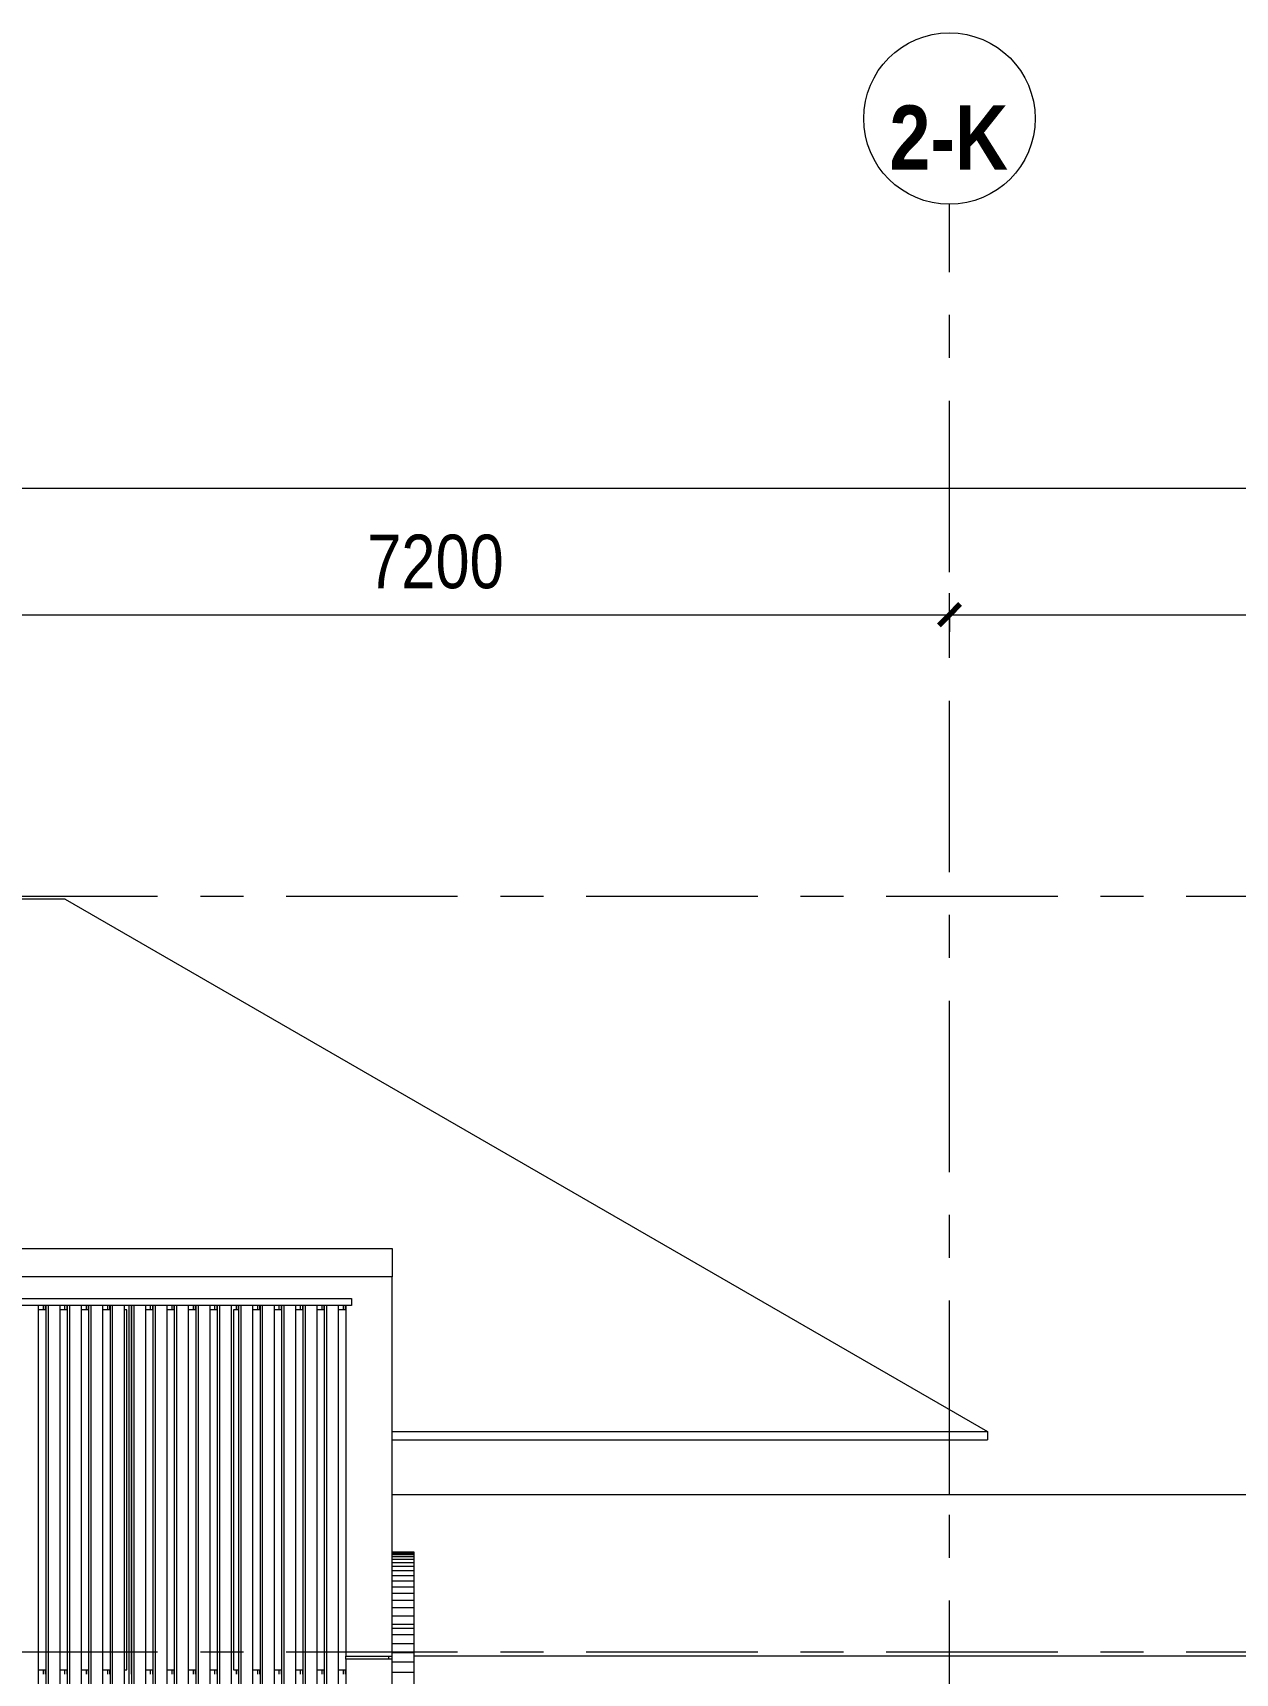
# Model space of a CAD drawing. Header units: millimetres. Extents: x -38844 to 124035, y 18225 to 48099.
# Drawn here: x 94686 to 103102, y 36616 to 48099 of the extents above; entities that cross this region are included whole.
import ezdxf

# ---------------------------------------------------------------- set-up
doc = ezdxf.new("R2010")
doc.units = ezdxf.units.MM
doc.linetypes.add('IDA - Grid Line', pattern=[2100, 1200, -300, 300, -300])
for name, color, linetype, lineweight in [('A-_ANOT----_D', 7, 'Continuous', 9), ('A-_ANOT----_D-150', 7, 'Continuous', 9), ('S-_ANOTGRID_E', 7, 'Continuous', 9)]:
    doc.layers.add(name, color=color, linetype=linetype, lineweight=lineweight)
for name, color, linetype, lineweight, true_color in [('A-_CLADPANL_E-1', 6, 'Continuous', 9, 0xff00ff), ('A-_FLOR----_E-1', 6, 'Continuous', 9, 0xff00ff), ('A-_FLORLEVL_E-1', 9, 'IDA - Grid Line', 9, 0x808080), ('A-_GENM----_M-2', 6, 'Continuous', 9, 0xff00ff), ('A-_ROOF----_E-1', 6, 'Continuous', 9, 0xff00ff), ('A-_WALL----_E-1', 6, 'Continuous', 9, 0xff00ff), ('A-_WALLPRTN_E-1', 6, 'Continuous', 9, 0xff00ff), ('S-_ANOTGRID_E-1', 9, 'IDA - Grid Line', 9, 0x808080)]:
    doc.layers.add(name, color=color, linetype=linetype, lineweight=lineweight, true_color=true_color)
doc.styles.add('Arial Narrow_2', font='ARIALN.TTF', dxfattribs={"height": 375})
doc.styles.add('Arial Narrow_B', font='ARIALNB.TTF', dxfattribs={"height": 450})
doc.dimstyles.new('IDA_-_Arial_-_2_5mm_-_Black_-_Diagonal', dxfattribs={"dimscale": 304.8, "dimtxt": 383.786615, "dimasz": 0.492126, "dimexe": 0.492126, "dimexo": 0.738189, "dimgap": 0.246063, "dimtad": 1, "dimdec": 0, "dimzin": 0, "dimdsep": 46, "dimtxsty": 'Arial Narrow_2', "dimblk1": 'OBLIQUE', "dimblk2": 'OBLIQUE', "dimsah": 1, "dimcen": 0.09, "dimdle": 0.492126, "dimadec": 6, "dimazin": 0, "dimtfac": 1, "dimtdec": 4, "dimtix": 1, "dimtmove": 0, "dimatfit": 3, "dimfxl": 1, "dimtvp": 1, "dimtolj": 1, "dimtzin": 0, "dimarcsym": 2})

# ---------------------------------------------------------------- blocks, each defined once
blk = doc.blocks.new('System Panel - Glazed Panel-4704019-DOOR _ WINDOW SCHEDULE - ELEVATION 2 Copy 1')
at = {"layer": 'A-_CLADPANL_E-1'}
for p, q in [((-16748, 39160), (-16800, 39160)), ((-16598, 39160), (-16650, 39160)), ((-16448, 39160), (-16500, 39160)), ((-16298, 39160), (-16350, 39160)), ((-16182, 39160), (-16200, 39160)), ((-16182, 36640), (-16182, 39160)), ((-16800, 36640), (-16748, 36640)), ((-16650, 36640), (-16598, 36640)), ((-16500, 36640), (-16448, 36640)), ((-16350, 36640), (-16298, 36640)), ((-16200, 36640), (-16182, 36640))]:
    blk.add_line(p, q, dxfattribs=at)
blk = doc.blocks.new('System Panel - Glazed Panel-V28-DOOR _ WINDOW SCHEDULE - ELEVATION 2 Copy 1')
at = {"layer": 'A-_CLADPANL_E-1'}
for p, q in [((-16148, 39160), (-16152, 39160)), ((-16152, 39160), (-16152, 36640)), ((-15998, 39160), (-16050, 39160)), ((-15848, 39160), (-15900, 39160)), ((-15698, 39160), (-15750, 39160)), ((-15548, 39160), (-15600, 39160)), ((-16152, 36640), (-16148, 36640)), ((-16050, 36640), (-15998, 36640)), ((-15900, 36640), (-15848, 36640)), ((-15750, 36640), (-15698, 36640)), ((-15600, 36640), (-15548, 36640))]:
    blk.add_line(p, q, dxfattribs=at)
blk = doc.blocks.new('System Panel - Glazed Panel-4704717-DOOR _ WINDOW SCHEDULE - ELEVATION 2 Copy 1')
at = {"layer": 'A-_CLADPANL_E-1'}
for p, q in [((-15398, 39160), (-15435, 39160)), ((-15435, 39160), (-15435, 36640)), ((-15248, 39160), (-15300, 39160)), ((-15098, 39160), (-15150, 39160)), ((-14948, 39160), (-15000, 39160)), ((-14798, 39160), (-14850, 39160)), ((-14650, 39160), (-14700, 39160)), ((-15435, 36640), (-15398, 36640)), ((-15300, 36640), (-15248, 36640)), ((-15150, 36640), (-15098, 36640)), ((-15000, 36640), (-14948, 36640)), ((-14850, 36640), (-14798, 36640)), ((-14700, 36640), (-14650, 36640)), ((-14650, 36715), (-14650, 36735))]:
    blk.add_line(p, q, dxfattribs=at)
blk = doc.blocks.new('trellis family - trellis family-V30-DOOR _ WINDOW SCHEDULE - ELEVATION 2 Copy 1')
at = {"layer": 'A-_GENM----_M-2'}
for p, q in [((-16800, 26717), (-16800, 39190)), ((-16766, 39160), (-16766, 39190)), ((-16751, 39160), (-16751, 39190)), ((-16750, 39160), (-16750, 39190)), ((-16748, 26714), (-16748, 39190)), ((-16732, 26713), (-16732, 39190)), ((-16650, 26707), (-16650, 39190)), ((-16616, 39160), (-16616, 39190)), ((-16601, 39160), (-16601, 39190)), ((-16600, 39160), (-16600, 39190)), ((-16598, 26704), (-16598, 39190)), ((-16582, 26703), (-16582, 39190)), ((-16500, 26697), (-16500, 39190)), ((-16466, 39160), (-16466, 39190)), ((-16451, 39160), (-16451, 39190)), ((-16450, 39160), (-16450, 39190)), ((-16448, 26694), (-16448, 39190)), ((-16432, 26693), (-16432, 39190)), ((-16350, 26688), (-16350, 39190)), ((-16316, 39160), (-16316, 39190)), ((-16301, 39160), (-16301, 39190)), ((-16300, 39160), (-16300, 39190)), ((-16298, 26684), (-16298, 39190)), ((-16282, 26683), (-16282, 39190)), ((-16200, 26678), (-16200, 39190)), ((-16166, 26676), (-16166, 39190)), ((-16151, 39160), (-16151, 39190)), ((-16150, 39160), (-16150, 39190)), ((-16148, 26674), (-16148, 39190)), ((-16132, 26673), (-16132, 39190)), ((-16050, 26668), (-16050, 39190)), ((-16016, 39160), (-16016, 39190)), ((-16001, 39160), (-16001, 39190)), ((-16000, 39160), (-16000, 39190)), ((-15998, 26664), (-15998, 39190)), ((-15982, 26663), (-15982, 39190)), ((-15900, 26658), (-15900, 39190)), ((-15866, 39160), (-15866, 39190)), ((-15851, 39160), (-15851, 39190)), ((-15850, 39160), (-15850, 39190)), ((-15848, 26655), (-15848, 39190)), ((-15832, 26654), (-15832, 39190)), ((-15750, 26648), (-15750, 39190)), ((-15716, 39160), (-15716, 39190)), ((-15701, 39160), (-15701, 39190)), ((-15700, 39160), (-15700, 39190)), ((-15698, 26645), (-15698, 39190)), ((-15682, 26644), (-15682, 39190)), ((-15600, 26638), (-15600, 39190)), ((-15566, 39160), (-15566, 39190)), ((-15551, 39160), (-15551, 39190)), ((-15550, 39160), (-15550, 39190)), ((-15548, 26635), (-15548, 39190)), ((-15532, 26634), (-15532, 39190)), ((-15450, 26628), (-15450, 39190)), ((-15416, 39160), (-15416, 39190)), ((-15401, 39160), (-15401, 39190)), ((-15400, 39160), (-15400, 39190)), ((-15398, 26625), (-15398, 39190)), ((-15382, 26624), (-15382, 39190)), ((-15300, 26619), (-15300, 39190)), ((-15266, 39160), (-15266, 39190)), ((-15251, 39160), (-15251, 39190)), ((-15250, 39160), (-15250, 39190)), ((-15248, 26615), (-15248, 39190)), ((-15232, 26615), (-15232, 39190)), ((-15150, 26615), (-15150, 39190)), ((-15116, 39160), (-15116, 39190)), ((-15101, 39160), (-15101, 39190)), ((-15100, 39160), (-15100, 39190)), ((-15098, 26615), (-15098, 39190)), ((-15082, 26615), (-15082, 39190)), ((-15000, 26615), (-15000, 39190)), ((-14966, 39160), (-14966, 39190)), ((-14951, 39160), (-14951, 39190)), ((-14950, 39160), (-14950, 39190)), ((-14948, 26615), (-14948, 39190)), ((-14932, 26615), (-14932, 39190)), ((-14850, 26615), (-14850, 39190)), ((-14816, 39160), (-14816, 39190)), ((-14801, 39160), (-14801, 39190)), ((-14800, 39160), (-14800, 39190)), ((-14798, 26615), (-14798, 39190)), ((-14782, 26615), (-14782, 39190)), ((-14700, 26615), (-14700, 39190)), ((-14666, 39160), (-14666, 39190)), ((-14651, 39160), (-14651, 39190)), ((-14650, 39160), (-14650, 39190)), ((-16766, 36610), (-16766, 36640)), ((-16751, 36610), (-16751, 36640)), ((-16750, 36610), (-16750, 36640)), ((-16616, 36610), (-16616, 36640)), ((-16601, 36610), (-16601, 36640)), ((-16600, 36610), (-16600, 36640)), ((-16466, 36610), (-16466, 36640)), ((-16451, 36610), (-16451, 36640)), ((-16450, 36610), (-16450, 36640)), ((-16316, 36610), (-16316, 36640)), ((-16301, 36610), (-16301, 36640)), ((-16300, 36610), (-16300, 36640)), ((-16151, 36610), (-16151, 36640)), ((-16150, 36610), (-16150, 36640)), ((-16016, 36610), (-16016, 36640)), ((-16001, 36610), (-16001, 36640)), ((-16000, 36610), (-16000, 36640)), ((-15866, 36610), (-15866, 36640)), ((-15851, 36610), (-15851, 36640)), ((-15850, 36610), (-15850, 36640)), ((-15716, 36610), (-15716, 36640)), ((-15701, 36610), (-15701, 36640)), ((-15700, 36610), (-15700, 36640)), ((-15566, 36610), (-15566, 36640)), ((-15551, 36610), (-15551, 36640)), ((-15550, 36610), (-15550, 36640)), ((-15416, 36610), (-15416, 36640)), ((-15401, 36610), (-15401, 36640)), ((-15400, 36610), (-15400, 36640)), ((-15266, 36610), (-15266, 36640)), ((-15251, 36610), (-15251, 36640)), ((-15250, 36610), (-15250, 36640)), ((-15116, 36610), (-15116, 36640)), ((-15101, 36610), (-15101, 36640)), ((-15100, 36610), (-15100, 36640)), ((-14966, 36610), (-14966, 36640)), ((-14951, 36610), (-14951, 36640)), ((-14950, 36610), (-14950, 36640)), ((-14816, 36610), (-14816, 36640)), ((-14801, 36610), (-14801, 36640)), ((-14800, 36610), (-14800, 36640)), ((-14666, 36610), (-14666, 36640)), ((-14651, 36610), (-14651, 36640)), ((-14650, 36610), (-14650, 36640))]:
    blk.add_line(p, q, dxfattribs=at)
blk = doc.blocks.new('Grid - 4 mm Dia-236334-DOOR _ WINDOW SCHEDULE - ELEVATION 2 Copy 1')
at = {"layer": 'S-_ANOTGRID_E'}
blk.add_circle((-75225, 47499), 600, dxfattribs=at)
blk = doc.blocks.new('DIMBLOCK17-DOOR _ WINDOW SCHEDULE - ELEVATION 2 Copy 1')
at = {"layer": 'A-_ANOT----_D-150', "transparency": 16777216}
for p, q in [((36302, 44793), (36302, 45061)), ((115502, 44793), (115502, 45061)), ((36152, 44911), (115652, 44911)), ((36302, 44911), (36302, 44793)), ((115502, 44911), (115502, 44793))]:
    blk.add_line(p, q, dxfattribs=at)
at = {"layer": 'A-_ANOT----_D-150', "lineweight": 70, "transparency": 16777216}
for p, q in [((36302, 44911), (36227, 44836)), ((36302, 44911), (36377, 44986)), ((115502, 44911), (115427, 44836)), ((115502, 44911), (115577, 44986))]:
    blk.add_line(p, q, dxfattribs=at)
at = {"layer": 'A-_ANOT----_D-150', "color": 0, "transparency": 16777216, "insert": (75308, 45471), "char_height": 375, "width": 1425.49, "attachment_point": 1, "line_spacing_factor": 0.974696, "style": 'Arial Narrow_2'}
blk.add_mtext('79200', dxfattribs=at)
blk = doc.blocks.new('_Oblique')
at = {"color": 0, "linetype": 'ByBlock', "lineweight": -2}
blk.add_line((-0.5, -0.5), (0.5, 0.5), dxfattribs=at)
blk = doc.blocks.new('DIMBLOCK21-DOOR _ WINDOW SCHEDULE - ELEVATION 2 Copy 1')
at = {"layer": 'A-_ANOT----_D-150', "transparency": 16777216}
for p, q in [((93902, 43907), (93902, 44176)), ((101102, 43907), (101102, 44176)), ((93902, 44026), (101102, 44026)), ((93902, 44026), (93902, 43907)), ((101102, 44026), (101102, 43907))]:
    blk.add_line(p, q, dxfattribs=at)
at = {"layer": 'A-_ANOT----_D-150', "lineweight": 70, "transparency": 16777216}
for p, q in [((93902, 44026), (93977, 44101)), ((101102, 44026), (101177, 44101)), ((93902, 44026), (93827, 43951)), ((101102, 44026), (101027, 43951))]:
    blk.add_line(p, q, dxfattribs=at)
at = {"layer": 'A-_ANOT----_D-150', "color": 0, "transparency": 16777216, "insert": (97027, 44586), "char_height": 375, "width": 1140.39, "attachment_point": 1, "line_spacing_factor": 0.974696, "style": 'Arial Narrow_2'}
blk.add_mtext('7200', dxfattribs=at)
blk = doc.blocks.new('DIMBLOCK22-DOOR _ WINDOW SCHEDULE - ELEVATION 2 Copy 1')
at = {"layer": 'A-_ANOT----_D-150', "transparency": 16777216}
for p, q in [((101102, 43907), (101102, 44176)), ((108302, 43907), (108302, 44176)), ((101102, 44026), (108302, 44026)), ((101102, 44026), (101102, 43907)), ((108302, 44026), (108302, 43907))]:
    blk.add_line(p, q, dxfattribs=at)
at = {"layer": 'A-_ANOT----_D-150', "lineweight": 70, "transparency": 16777216}
for p, q in [((101102, 44026), (101177, 44101)), ((108302, 44026), (108377, 44101)), ((101102, 44026), (101027, 43951)), ((108302, 44026), (108227, 43951))]:
    blk.add_line(p, q, dxfattribs=at)
at = {"layer": 'A-_ANOT----_D-150', "color": 0, "transparency": 16777216, "insert": (104227, 44586), "char_height": 375, "width": 1140.39, "attachment_point": 1, "line_spacing_factor": 0.974696, "style": 'Arial Narrow_2'}
blk.add_mtext('7200', dxfattribs=at)

msp = doc.modelspace()

# ---------------------------------------------------------------- linework, layer by layer
at = {"layer": 'A-_FLOR----_E-1'}
for p, q in [((89492.3, 39590), (97202.3, 39590)), ((97202.3, 39590), (97202.3, 39390))]:
    msp.add_line(p, q, dxfattribs=at)
at = {"layer": 'A-_FLORLEVL_E-1'}
for p, q in [((25060, 42054.6), (124035.5, 42054.6)), ((25060, 36765), (124035.5, 36765))]:
    msp.add_line(p, q, dxfattribs=at)
at = {"layer": 'A-_GENM----_M-2'}
for p, q in [((97202.3, 37464.8), (97352.3, 37464.8)), ((97202.3, 37462.8), (97352.3, 37462.8)), ((97202.3, 37456.7), (97352.3, 37456.7)), ((97202.3, 37446.6), (97352.3, 37446.6)), ((97352.3, 37464.8), (97352.3, 37462.8)), ((97352.3, 37462.8), (97352.3, 37456.7)), ((97352.3, 37456.7), (97352.3, 37446.6)), ((97352.3, 37446.6), (97352.3, 37432.4)), ((97202.3, 37432.4), (97352.3, 37432.4)), ((97202.3, 37414.2), (97352.3, 37414.2)), ((97202.3, 37391.9), (97352.3, 37391.9)), ((97202.3, 37365.6), (97352.3, 37365.6)), ((97202.3, 37335.3), (97352.3, 37335.3)), ((97352.3, 37432.4), (97352.3, 37414.2)), ((97352.3, 37414.2), (97352.3, 37391.9)), ((97352.3, 37391.9), (97352.3, 37365.6)), ((97352.3, 37365.6), (97352.3, 37335.3)), ((97352.3, 37335.3), (97352.3, 37301)), ((97202.3, 37301), (97352.3, 37301)), ((97202.3, 37263.2), (97352.3, 37263.2)), ((97202.3, 37221.6), (97352.3, 37221.6)), ((97352.3, 37301), (97352.3, 37263.2)), ((97352.3, 37263.2), (97352.3, 37221.6)), ((97352.3, 37221.6), (97352.3, 37176.4)), ((97202.3, 37176.4), (97352.3, 37176.4)), ((97202.3, 37127.5), (97352.3, 37127.5)), ((97352.3, 37176.4), (97352.3, 37127.5)), ((97352.3, 37127.5), (97352.3, 37075)), ((97202.3, 37075), (97352.3, 37075)), ((97202.3, 37018.8), (97352.3, 37018.8)), ((97352.3, 37075), (97352.3, 37018.8)), ((97352.3, 37018.8), (97352.3, 36958.9)), ((97202.3, 36958.9), (97352.3, 36958.9)), ((97202.3, 36930.8), (97352.3, 36930.8)), ((97202.3, 36887.4), (97352.3, 36887.4)), ((97352.3, 36958.9), (97352.3, 36930.8)), ((97352.3, 36930.8), (97352.3, 36887.4)), ((97352.3, 36887.4), (97352.3, 36824.1)), ((97202.3, 36824.1), (97352.3, 36824.1)), ((97202.3, 36760), (97352.3, 36760)), ((97352.3, 36824.1), (97352.3, 36760)), ((97352.3, 36760), (97352.3, 36695)), ((97202.3, 36695), (97352.3, 36695)), ((97352.3, 36695), (97352.3, 36622.5)), ((97202.3, 36622.5), (97352.3, 36622.5)), ((97352.3, 36622.5), (97352.3, 36536))]:
    msp.add_line(p, q, dxfattribs=at)
at = {"layer": 'A-_ROOF----_E-1'}
for p, q in [((94911.9, 42035.1), (57078.3, 42035.1)), ((94911.9, 42035.1), (101367.9, 38307.7)), ((93217.3, 39240), (96917.3, 39240)), ((96917.3, 39190), (93217.3, 39190)), ((96917.3, 39240), (96917.3, 39190)), ((97202.3, 38307.7), (101367.9, 38307.7)), ((97202.3, 38250), (101367.9, 38250)), ((101367.9, 38307.7), (101367.9, 38250))]:
    msp.add_line(p, q, dxfattribs=at)
at = {"layer": 'A-_WALL----_E-1'}
for p, q in [((97202.3, 39390), (89467.3, 39390)), ((97202.3, 26559.1), (97202.3, 39390)), ((96877.3, 39190), (96877.3, 36735)), ((115777.3, 37865), (97202.3, 37865)), ((96877.3, 36735), (97202.3, 36735)), ((97202.3, 36715), (96877.3, 36715)), ((96877.3, 36715), (96877.3, 32010)), ((97177.3, 36715), (97177.3, 36735)), ((115777.3, 36735), (97352.3, 36735))]:
    msp.add_line(p, q, dxfattribs=at)
at = {"layer": 'A-_WALLPRTN_E-1'}
msp.add_line((101102.3, 37865), (101102.3, 38250), dxfattribs=at)
at = {"layer": 'S-_ANOTGRID_E-1'}
msp.add_line((101102.3, 19124), (101102.3, 46899.2), dxfattribs=at)

# ---------------------------------------------------------------- block references
at = {"layer": 'A-_CLADPANL_E-1'}
for name in ['System Panel - Glazed Panel-4704019-DOOR _ WINDOW SCHEDULE - ELEVATION 2 Copy 1', 'System Panel - Glazed Panel-V28-DOOR _ WINDOW SCHEDULE - ELEVATION 2 Copy 1', 'System Panel - Glazed Panel-4704717-DOOR _ WINDOW SCHEDULE - ELEVATION 2 Copy 1']:
    msp.add_blockref(name, (111527, 0), dxfattribs=at)
at = {"layer": 'A-_GENM----_M-2'}
msp.add_blockref('trellis family - trellis family-V30-DOOR _ WINDOW SCHEDULE - ELEVATION 2 Copy 1', (111527, 0), dxfattribs=at)
at = {"layer": 'S-_ANOTGRID_E'}
msp.add_blockref('Grid - 4 mm Dia-236334-DOOR _ WINDOW SCHEDULE - ELEVATION 2 Copy 1', (176327, 0), dxfattribs=at)

# ---------------------------------------------------------------- texts
at = {"layer": 'S-_ANOTGRID_E', "insert": (101097.6, 47365.7), "char_height": 450, "width": 843, "attachment_point": 5, "line_spacing_factor": 0.949189, "style": 'Arial Narrow_B'}
msp.add_mtext('\\pxqc,t3.33333,6.66667,10,13.33333,16.66667,20,23.33333,26.66667,30,33.33333,36.66667,40,43.33333,46.66667,50,53.33333,56.66667,60,63.33333,66.66667,70,73.33333,76.66667,80,83.33333,86.66667,90,93.33333,96.66667,100,103.33333,106.66667;{2-K}', dxfattribs=at)

# ---------------------------------------------------------------- dimensions: what is measured, and where the dimension line sits
at = {"layer": 'A-_ANOT----_D'}
for base, p1, p2, override, picture, middle in [((115502.3, 44911.5), (36302.3, 45017.5), (115502.3, 45017.5), {"dimpost": '<>', "dimfxl": 79200}, 'DIMBLOCK17-DOOR _ WINDOW SCHEDULE - ELEVATION 2 Copy 1', (75902.3, 45177.9)), ((101102.3, 44026), (93902.3, 44132.1), (101102.3, 44132.1), {"dimpost": '<>', "dimfxl": 7200}, 'DIMBLOCK21-DOOR _ WINDOW SCHEDULE - ELEVATION 2 Copy 1', (97502.3, 44292.5)), ((108302.3, 44026), (101102.3, 44132.1), (108302.3, 44132.1), {"dimpost": '<>', "dimfxl": 7200}, 'DIMBLOCK22-DOOR _ WINDOW SCHEDULE - ELEVATION 2 Copy 1', (104702.3, 44292.5))]:
    dim = msp.add_linear_dim(base=base, p1=p1, p2=p2, dimstyle='IDA_-_Arial_-_2_5mm_-_Black_-_Diagonal', override=override, dxfattribs=at)
    dim.commit()
    dim.dimension.update_dxf_attribs({"geometry": picture, "text_midpoint": middle})

doc.saveas('drawing.dxf')
